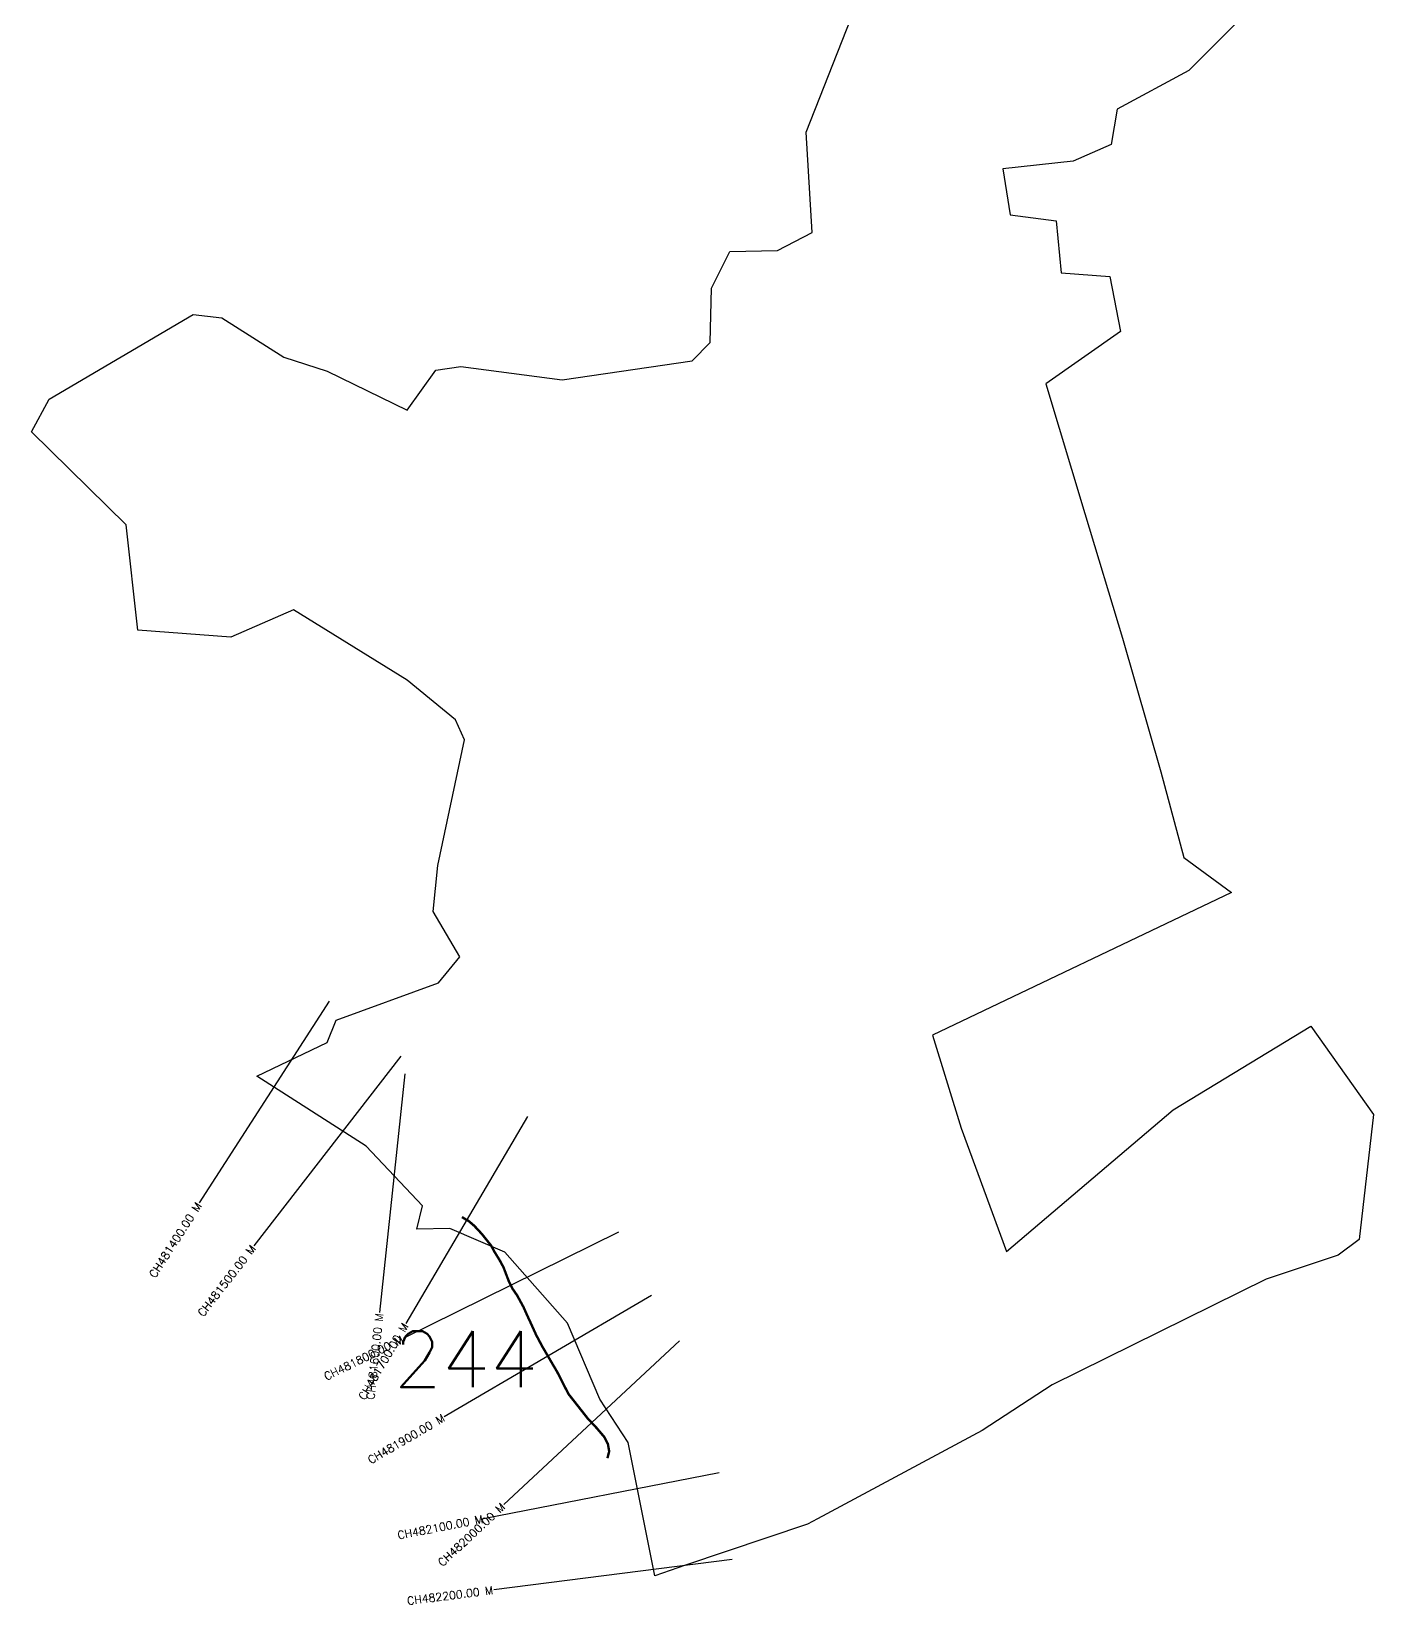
# Model space of a CAD drawing. Header units: metres. Extents: x 313098 to 315738, y 1901023 to 1905489.
# Drawn here: x 313542 to 315220, y 1901023 to 1902989 of the extents above; entities that cross this region are included whole.
import ezdxf
from ezdxf.enums import TextEntityAlignment as Align

# ---------------------------------------------------------------- set-up
doc = ezdxf.new("R2010")
doc.units = ezdxf.units.M
for name, color, linetype in [('CS', 134, 'Continuous'), ('CSMark', 6, 'Continuous'), ('NATURALLY PROTECTED', 3, 'Continuous')]:
    doc.layers.add(name, color=color, linetype=linetype)
doc.styles.get("Standard").update_dxf_attribs({"font": 'simplex.shx'})

msp = doc.modelspace()

# ---------------------------------------------------------------- linework, layer by layer
at = {"color": 6, "flags": 128}
msp.add_lwpolyline([(315061, 1903012.2), (314988.9, 1902939.9), (314899.2, 1902891.7), (314891.8, 1902847.3), (314844.4, 1902826.4), (314756.4, 1902816.9), (314765.7, 1902759.5), (314823.1, 1902752), (314829.3, 1902687.2), (314890, 1902682.6), (314903.6, 1902613.9), (314809.9, 1902548.1), (314858.7, 1902386.4), (314905.9, 1902230.3), (314953.9, 1902063.4), (314982.6, 1901956.5), (315042.3, 1901912.7), (314668.6, 1901734.2), (314704.3, 1901618.2), (314760.8, 1901463.8), (314969.4, 1901641), (315141.2, 1901745.7), (315219.7, 1901635.2), (315201.9, 1901478.7), (315175.3, 1901459.3), (315085.4, 1901429.1), (314818.1, 1901297.4), (314730.4, 1901240), (314524.6, 1901129.7), (314512.1, 1901123), (314359.9, 1901072), (314321.4, 1901058.4), (314288, 1901225.1), (314252.5, 1901279.4), (314212.3, 1901374.1), (314133.9, 1901463), (314065.3, 1901492.8), (314023.8, 1901491.7), (314030.9, 1901521), (313960.5, 1901595.4), (313823.8, 1901683.2), (313911.9, 1901725), (313923.1, 1901752.8), (314051.1, 1901799.7), (314077.8, 1901832.2), (314044.4, 1901889), (314050, 1901946.3), (314083.4, 1902103.3), (314072.3, 1902128.3), (314011.8, 1902177.8), (313869.5, 1902265.9), (313791.5, 1902231.7), (313675.1, 1902240.4), (313660.7, 1902372), (313542.2, 1902488.4), (313564.4, 1902529.3), (313744.1, 1902634.8), (313780.3, 1902630.7), (313857.6, 1902581.6), (313911.9, 1902564.1), (314011.8, 1902515.3), (314047.5, 1902565.3), (314079, 1902570.1), (314205.7, 1902553.2), (314368.1, 1902577.2), (314390.5, 1902600), (314392.2, 1902668), (314415.1, 1902713.7), (314474.7, 1902715), (314518.1, 1902737.5), (314510.5, 1902863), (314611.4, 1903119.2)], dxfattribs=at)
at = {"layer": 'CS'}
for p, q in [((313914.1, 1901776.9), (313751.9, 1901524.5)), ((314003.9, 1901708.1), (313820.1, 1901471)), ((314008.8, 1901685.9), (313977.3, 1901387.6)), ((314162.4, 1901632.6), (314010.3, 1901374)), ((314275.9, 1901488), (314006.9, 1901355.2)), ((314317.2, 1901408.8), (314058.2, 1901257.4)), ((314352.1, 1901352.2), (314132.6, 1901147.7)), ((314401.7, 1901187.4), (314107.3, 1901129.9)), ((314417.9, 1901078.8), (314120.3, 1901040.9))]:
    msp.add_line(p, q, dxfattribs=at)
at = {"layer": 'NATURALLY PROTECTED', "const_width": 3, "flags": 128}
msp.add_lwpolyline([(314080.2, 1901506.9), (314088.7, 1901501.9), (314095.6, 1901496), (314105.2, 1901485.7), (314116.7, 1901471.3), (314121, 1901463.3), (314127.1, 1901453.5), (314132.2, 1901444.1), (314138.6, 1901427.3), (314143.5, 1901417.3), (314149.1, 1901409.2), (314157.2, 1901394.4), (314161.9, 1901383.8), (314166.7, 1901373.5), (314173.1, 1901359.4), (314180.6, 1901345.3), (314191.7, 1901326.3), (314199.4, 1901313.2), (314213.4, 1901285.8), (314222.6, 1901274.1), (314237.3, 1901255.4), (314248.6, 1901243.3), (314258.1, 1901232.1), (314262.7, 1901223.3), (314264.3, 1901214), (314262.1, 1901205.5)], dxfattribs=at)

# ---------------------------------------------------------------- texts
at = {"insert": (313994.9, 1901364.1), "char_height": 70, "attachment_point": 1}
msp.add_mtext_dynamic_manual_height_columns('244', width=173.28, gutter_width=1, heights=[0], dxfattribs=at)
at = {"layer": 'CSMark'}
for s, rotation, p in [('CH481400.00 M', 57.26, (313751.3, 1901523.7)), ('CH481500.00 M', 52.212, (313819.5, 1901470.2)), ('CH481700.00 M', 59.5178, (314009.7, 1901373.2)), ('CH481600.00 M', 83.9638, (313977.1, 1901386.6)), ('CH481800.00 M', 26.2647, (314006, 1901354.8)), ('CH481900.00 M', 30.3159, (314057.4, 1901256.9)), ('CH482100.00 M', 11.0513, (314106.3, 1901129.7)), ('CH482000.00 M', 42.9718, (314131.9, 1901147)), ('CH482200.00 M', 7.2541, (314119.3, 1901040.8))]:
    msp.add_text(s, height=10, rotation=rotation, dxfattribs=at).set_placement(p, align=Align.MIDDLE_RIGHT)

doc.saveas('drawing.dxf')
